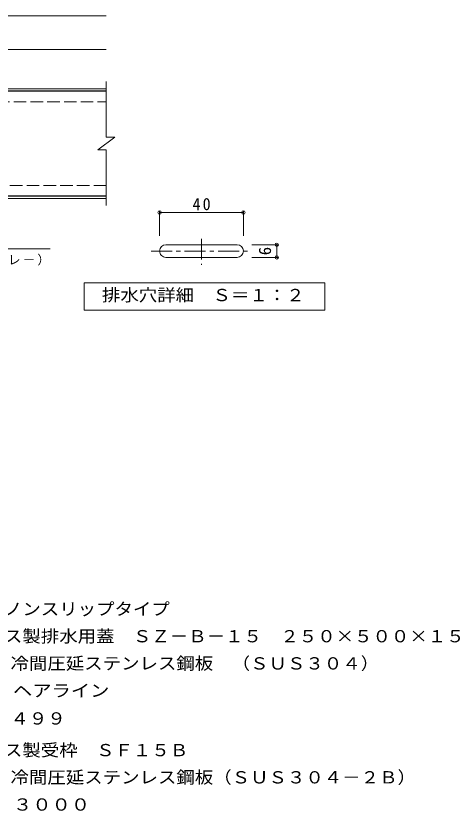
# Model space of a CAD drawing. Units: millimetres on the paper, enlarged 2 times, with parts at other scales. Extents: x -273 to 332, y -274 to 206.
# Drawn here: x 119.9 to 332, y -181.5 to 199 of the extents above; entities that cross this region are included whole.
import ezdxf
from ezdxf.enums import TextEntityAlignment as Align

# ---------------------------------------------------------------- set-up
doc = ezdxf.new("R2010")
doc.units = ezdxf.units.MM
doc.header["$LTSCALE"] = 2
doc.header["$PDMODE"] = 32
doc.header["$PDSIZE"] = 1.6
doc.linetypes.add('CHAIN1', pattern=[8, 5, -1, 1, -1])
doc.linetypes.add('DASHED3', pattern=[4, 3, -1])
for name, color, linetype, lineweight in [('C-0', 7, 'Continuous', 9), ('C-1', 2, 'Continuous', 9), ('C-2', 3, 'Continuous', 9), ('C-4', 7, 'Continuous', 9), ('C-5', 7, 'Continuous', 9), ('D-5', 7, 'Continuous', 9)]:
    doc.layers.add(name, color=color, linetype=linetype, lineweight=lineweight)
doc.styles.add('ＭＳ ゴシック', font='')
doc.styles.get('ＭＳ ゴシック').set_extended_font_data('MS Gothic')

msp = doc.modelspace()

# ---------------------------------------------------------------- linework, layer by layer
at = {"layer": 'C-0'}
for p, q in [((188.531, 93.845), (188.531, 105.651)), ((188.531, 105.051), (228.531, 105.051)), ((228.531, 93.845), (228.531, 105.651)), ((245.098, 89.608), (232.51, 89.608)), ((244.498, 83.608), (244.498, 89.608)), ((232.51, 83.608), (245.098, 83.608))]:
    msp.add_line(p, q, dxfattribs=at)
at = {"layer": 'C-0', "color": 3, "linetype": 'CHAIN1'}
for p, q in [((208.531, 92.524), (208.531, 79.995)), ((184.469, 86.608), (231.191, 86.608))]:
    msp.add_line(p, q, dxfattribs=at)
at = {"layer": 'C-0', "color": 3}
for p, q in [((225.531, 89.608), (191.531, 89.608)), ((191.531, 83.608), (225.531, 83.608))]:
    msp.add_line(p, q, dxfattribs=at)
for centre, start, end in [((191.531, 86.608), 89.99997, 179.99881), ((225.531, 86.608), 1.16566, 89.99944), ((191.531, 86.608), 179.9994, 270), ((225.531, 86.608), 270, 0.00124)]:
    msp.add_arc(centre, 3, start, end, dxfattribs=at)
at = {"layer": 'C-0'}
for p in [(188.531, 105.051), (228.531, 105.051), (244.498, 89.608), (244.498, 83.608)]:
    msp.add_point(p, dxfattribs=at)
at = {"layer": 'C-1'}
for p, q in [((-137.1, 164.2), (163.1, 164.2)), ((-137.1, 163.2), (163.1, 163.2)), ((163.1, 112.8), (-137.1, 112.8)), ((163.1, 111.8), (-137.1, 111.8))]:
    msp.add_line(p, q, dxfattribs=at)
at = {"layer": 'C-1', "linetype": 'DASHED3'}
for p, q in [((-137.1, 158), (163.1, 158)), ((163.1, 118), (-137.1, 118))]:
    msp.add_line(p, q, dxfattribs=at)
at = {"layer": 'C-2'}
for p, q in [((163.1, 167.6), (163.1, 141)), ((113.1, 163), (163.1, 163)), ((159.1, 135), (167.1, 141)), ((163.1, 141), (167.1, 141)), ((159.1, 135), (163.1, 135)), ((163.1, 135), (163.1, 108.4)), ((113.1, 113), (163.1, 113))]:
    msp.add_line(p, q, dxfattribs=at)
at = {"layer": 'C-4'}
for p, q in [((-137.1, 199), (163.1, 199)), ((-137.1, 183), (163.1, 183))]:
    msp.add_line(p, q, dxfattribs=at)
at = {"layer": 'C-5'}
msp.add_line((41.231, 87.665), (136.314, 87.665), dxfattribs=at)
msp.add_lwpolyline([(152.512, 58.4), (152.512, 71.4), (267.513, 71.4), (267.513, 58.4)], close=True, dxfattribs=at)

# ---------------------------------------------------------------- texts
at = {"layer": 'C-0', "color": 2, "style": 'ＭＳ ゴシック'}
msp.add_text('6', height=5.865, rotation=90, dxfattribs=at).set_placement((243.498, 84.608), align=Align.BOTTOM_LEFT)
at = {"layer": 'C-0', "color": 2, "insert": (204.281, 106.052), "char_height": 5.865, "attachment_point": 7, "style": 'ＭＳ ゴシック'}
msp.add_mtext('\\T1.27;\\W0.95;40', dxfattribs=at)
at = {"layer": 'C-5', "color": 2, "style": 'ＭＳ ゴシック', "width": 1.1}
msp.add_text('排水穴詳細\u3000Ｓ＝１：２', height=5.865, dxfattribs=at).set_placement((161.013, 60.9), align=Align.BOTTOM_LEFT)
at = {"layer": 'C-5', "insert": (41.558, 79.07), "char_height": 4.399, "attachment_point": 7, "style": 'ＭＳ ゴシック'}
msp.add_mtext('\\T1.17;被膜厚さ７５μ（色：グレ－）', dxfattribs=at)
at = {"layer": 'D-5', "color": 2, "style": 'ＭＳ ゴシック'}
for s, width, p in [('かさあげノンスリップタイプ', 1.1, (79.015, -89.157)), ('ステンレス製排水用蓋\u3000ＳＺ－Ｂ－１５\u3000２５０×５００×１５', 1.1, (79.015, -102.157)), ('材質：冷間圧延ステンレス鋼板\u3000（ＳＵＳ３０４）', 1.1, (90.958, -115.157)), ('処理：ヘアライン', 1.15, (90.958, -128.158)), ('定尺：４９９', 1.1, (90.958, -141.468)), ('ステンレス製受枠\u3000ＳＦ１５Ｂ', 1.1, (79.015, -156.61)), ('材質：冷間圧延ステンレス鋼板（ＳＵＳ３０４－２Ｂ）', 1.1, (90.958, -169.61)), ('定尺：３０００', 1.15, (90.958, -182.61))]:
    msp.add_text(s, height=5.865, dxfattribs=dict(at, width=width)).set_placement(p, align=Align.BOTTOM_LEFT)

doc.saveas('drawing.dxf')
